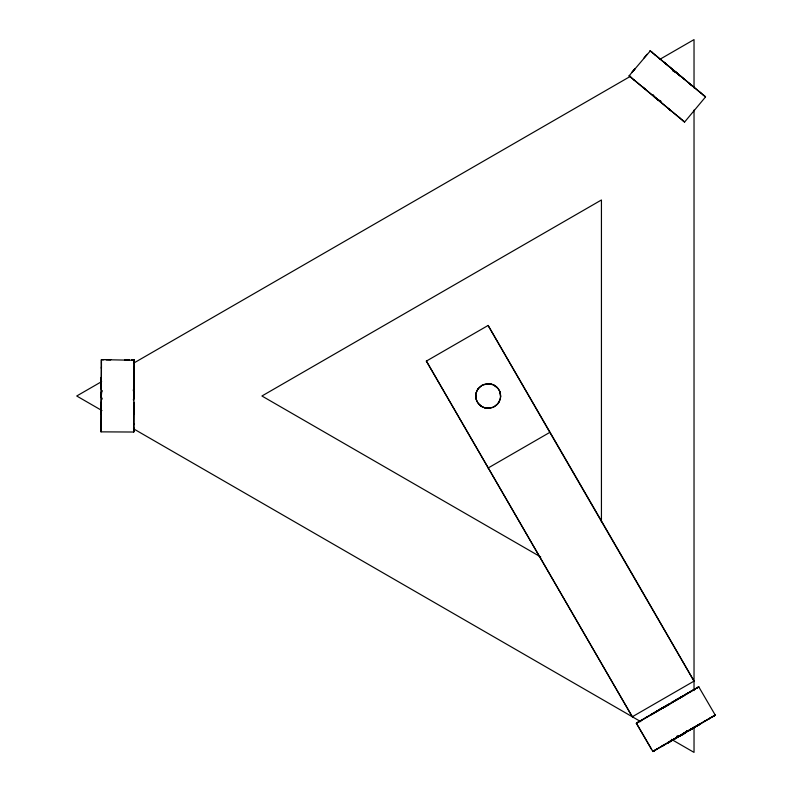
<?xml version="1.0" encoding="UTF-8"?>
<svg xmlns="http://www.w3.org/2000/svg" width="792" height="792" viewBox="0 0 792 792"><rect width="100%" height="100%" fill="white"/><g stroke="black" fill="none" stroke-linecap="round" stroke-linejoin="round"><path stroke-width="1.19" d="M101.02 429.947L101.02 429.323M101.02 428.333L101.029 431.105M101.129 414.216L101.129 412.503L101.148 413.543M101.317 388.308L101.346 377.497M101.455 363.142L101.435 359.618L103.782 359.608L101.445 359.598L101.416 360.825M133.739 430.125L133.739 428.512M133.898 410.058L133.858 414.414M134.066 378.319C134.036 380.655 134.056 375.26 134.066 378.319L134.046 377.645M134.165 363.33L134.165 360.687M101.02 428.611L101.158 403.158M101.129 412.602L101.129 410.503M101.445 367.448L101.445 364.518M101.445 365.33L101.455 362.885M133.739 428.799L133.749 424.611M133.838 412.78L133.848 410.682M134.056 381.14L134.066 379.041M134.155 367.627L134.165 363.063M101.386 380.833L101.445 366.478M133.749 424.661L133.799 412.107M133.789 413.503L133.878 403.336M134.026 388.496L134.056 381.041M134.105 381.021L134.125 376.339M134.115 377.21L134.155 366.666M101.089 410.325L101.247 381.952M101.227 409.583L101.386 380.13M133.808 410.503L134.105 380.308M101.237 389.397L101.346 367.557M101.129 423.888L101.237 402.069M134.066 377.784L134.066 367.745M133.917 413.285L133.947 402.247M133.957 389.575L133.996 377.101M133.838 424.076L133.917 412.929M101.297 381.586L101.317 378.566M101.346 368.409L101.396 362.568M101.109 425.839L101.129 423.73M101.158 412.889L101.178 409.87M101.089 428.492L101.109 425.472M134.056 368.587L134.105 362.746M134.006 381.774L134.036 378.754M133.799 428.67L133.838 423.908M133.868 413.077L133.878 412.246M101.317 378.972L101.326 377.923M101.386 363.241L101.406 361.32M101.089 427.64L101.029 431.858L133.749 432.026L133.739 429.907M134.105 363.429L134.135 360.439M133.808 427.819L133.769 431.452M133.878 412.672L133.858 414.186M101.406 361.578L101.425 360.251M101.326 378.101L101.346 377.249M101.069 430.046L101.059 430.739M101.148 413.998L101.148 413.365M134.125 361.756L134.125 361.241M133.779 430.234L133.749 432.046L133.769 431.274M134.125 361.013L134.155 359.796L131.819 359.766L134.155 359.786L134.165 360.34M101.059 431.095L101.029 431.838M134.145 360.281L101.445 359.618M500.574 396.693L500.247 393.129L500.574 396.693A42.758 16.681 -30.2 0 1 500.168 398.921M101.792 390.545L101.326 392.951A16.464 16.464 0 0 0 101.208 393.852L101.277 396.653L101.792 390.545A16.464 16.464 0 0 0 101.693 398.574M133.442 399.633L134.016 396.841A16.464 16.464 0 0 0 134.076 395.941L133.403 390.05M133.551 399.247L134.105 395.03L133.501 390.387M476.22 392.733L477.774 389.317L477.447 389.842M500.148 399.267L497.99 403.534M498.92 402.158L498.208 403.247M477.962 389.04L478.388 388.466M478.17 388.753L482.041 385.328L487.892 383.714M644.035 57.866L647.024 54.272M683.773 121.344L684.615 122.027L705.563 96.891L703.603 95.248M684.328 733.323L682.338 734.57A16.474 16.474 0 0 1 681.526 734.956L687.436 730.59M497.752 403.831L493.456 407.118L488.486 408.286M687.208 730.858L684.724 733.085M712.265 716.988L715.265 715.136L698.782 686.872L696.92 688.04M636.372 723.254L639.015 721.611M637.916 722.274L636.382 723.235L652.865 751.499L655.489 749.875M698.752 686.902L683.714 695.871M711.879 716.998L715.255 715.126L698.564 725.086M670.477 703.504L665.052 706.692L665.636 706.276M665.052 706.692L667.438 705.207A16.474 16.474 0 0 1 668.24 704.811M652.38 713.879L651.43 714.483L652.113 714.117M653.935 750.945L652.856 751.519L654.39 750.539M700.078 724.007L699.257 724.512M651.529 714.404L652.529 713.879M666.032 706.009L667.854 705.058M651.717 714.285L654.4 712.671M699.821 724.165L697.851 725.353M682.773 696.247L683.724 695.643L679.724 698.069M668.854 742.144L667.913 742.728L669.002 742.144M638.402 721.987L640.411 720.779M652.608 713.74L653.776 713.038M682.546 696.386L681.377 697.089M654.875 750.252L660.874 746.678M669.082 742.005L670.26 741.302M699.019 724.65L698.108 725.195M639.609 721.264L642.411 719.582M656.083 749.519L657.578 748.628M654.133 712.83L657.202 711.018M670.606 741.094L672.24 740.124M670.883 740.936L667.913 742.728L670.131 741.51M697.504 725.561L691.713 728.977M710.464 718.067L709.187 718.829M644.391 718.413L642.124 719.76M690.773 691.703L691.277 691.406M644.114 718.582L660.142 709.157M646.044 717.433L647.212 716.75M677.962 699.108L679.843 697.999M687.456 693.673L688.614 692.98M661.954 746.034L663.686 745.015M660.587 746.846L665.537 743.926M671.913 740.322L673.675 739.283M651.004 714.513L652.351 713.731M659.924 709.414L656.598 711.374M657.716 710.711L658.251 710.394M675.903 700.326L678.556 698.752M682.971 696.307L684.733 695.267M665.32 744.054L668.824 741.985M676.398 737.679L674.19 738.976M673.071 739.629L674.358 738.877M662.211 708.078L663.726 707.187M659.261 709.8L660.706 708.949M660.498 709.078L662.874 707.682M671.428 702.94L673.477 701.742M674.071 701.395L675.239 700.712M676.101 700.336L683.06 696.257M670.19 741.183L676.615 737.421M667.983 742.48L670.784 740.837M675.734 738.065L677.19 737.213M676.972 737.342L680.199 735.451M687.902 731.204L690.921 729.442M690.545 729.66L692.376 728.591M692.574 728.6L698.881 724.908M661.795 708.187L668.765 704.128M659.568 709.493L663.072 707.444M663.478 707.325L672.616 702.009M668.171 704.969L671.111 703.246M671.824 702.831L673.715 701.732M674.655 701.177L676.536 700.078M681.219 734.738L685.238 732.382M676.041 737.758L686.119 731.996M679.952 735.59L680.556 735.243M683.437 733.808L685.723 732.481M684.644 733.234L691.139 729.432M690.188 729.986L693.02 728.343M671.567 702.494L677.308 699.158M662.548 708.117L665.082 706.642M658.697 710.473L660.102 709.662M660.845 709.226L661.587 708.8M662.221 708.424L664.052 707.365M690.901 729.095L693.782 727.422M684.209 732.986L691.941 728.491M679.021 736.382L680.516 735.521M675.18 738.738L683.922 733.55M680.279 735.778L681.437 735.095L679.14 735.917L681.437 735.095M680.17 697.504L686.367 693.911M681.071 696.98L671.893 702.425M651.232 714.8L655.905 712.097M663.26 707.702L654.657 712.671M656.657 711.662L659.439 710.048M698.91 724.442L707.474 719.512M690.565 729.412L699.435 724.145M688.377 730.689L690.792 729.284M667.715 743.064L670.378 741.52M679.734 735.966L671.131 740.936M669.626 741.956L675.923 738.312M101.673 381.595L76.725 396L101.98 410.583M133.531 363.201L630.64 76.2M659.736 59.4L694.03 39.6L694.03 87.862M426.373 361.093L488.11 325.453L632.303 574.2L694.03 681.12L632.303 716.76L426.373 361.093L632.303 716.76M488.11 468.013L549.836 432.373L694.03 681.12M685.644 694.327L691 691.248M676.596 699.702L677.13 699.395M675.487 700.346L679.427 698.069M647.361 717.037L650.489 715.235M651.143 714.849L651.806 714.473M693.406 727.769L695.901 726.333M691.961 728.61L694.129 727.353M668.28 742.738L652.875 751.509M689.921 691.871L692.96 690.119M679.11 698.247L680.793 697.287M687.604 693.198L688.198 692.861M646.302 717.641L639.114 721.76M695.594 726.512L697.277 725.551M704.078 721.462L704.672 721.116M662.102 746.302L663.844 745.302M692.01 690.664L694.337 689.337M706.949 719.809L709.444 718.384M693.851 689.614L695.831 688.486M681.16 697.079L681.823 696.703M680.496 697.455L682.387 696.386M710.325 717.879L711.523 717.196M709.018 718.621L712.305 716.75M696.98 725.719L700.128 723.947L699.108 724.512M698.297 724.967L698.861 724.64M695.406 688.733L698.712 686.931L696.386 688.179M682.199 696.485L683.704 695.653L682.625 696.247M652.341 713.988L652.954 713.642M639.015 721.809L637.669 722.571M655.489 750.073L654.143 750.836M713.156 716.275L713.909 715.849M638.005 722.383L636.372 723.264L651.658 749.509M637.461 722.68L636.451 723.225M714.374 715.592L715.216 715.146M678.348 736.105L676.764 736.372L677.952 736.184M486.545 383.823L487.575 383.734M489.832 408.177L488.803 408.266M488.189 383.764A12.345 12.345 0 0 1 500.643 396A12.345 12.345 0 0 1 488.189 408.246A12.345 12.345 0 0 1 475.735 396A12.345 12.345 0 0 1 488.189 383.754L493.287 384.803L497.505 387.882L495.624 386.169M488.189 408.286L484.674 407.781L481.229 406.167M487.763 408.276L484.338 407.682M488.615 383.724L492.04 384.318M661.023 101.317L660.053 100.93L660.696 101.198A16.464 16.464 0 0 1 652.747 94.743M672.557 70.478L678.506 74.418M673.834 71.032L676.813 72.884A16.434 16.434 0 0 1 678.467 74.458L679.586 75.686A16.464 16.464 0 0 0 672.517 70.528M493.842 385.07L495.386 386.001M540.738 556.974L261.924 396L601.435 199.98L601.435 521.928M133.462 428.759L640.817 721.68M671.398 739.332L694.03 752.4L694.03 727.204M480.744 405.831L478.873 404.118A79.378 31.027 -30 0 1 476.626 400.445L476.428 399.93L476.616 400.445M650.291 50.906L629.096 75.834L629.521 76.19M631.59 77.883L629.096 75.834L630.986 77.428M642.817 87.239L645.163 89.189M684.446 121.899L682.536 120.315M651.747 52.104L650.044 50.698L650.44 51.044M705.306 96.683L704.85 96.317M666.438 64.36L663.577 61.974M705.375 96.743L700.653 92.852M642.728 87.169L643.51 87.833M670.992 110.702L670.418 110.227M691.347 85.081L692.159 85.744L689.218 83.279M651.331 51.757L684.783 79.576M664.092 62.39L666.092 64.043M689.486 83.536L691.475 85.189M703.246 94.99L703.959 95.584M631.363 77.695L634.095 79.962M668.557 108.682L670.062 109.93M669.992 109.88L670.557 110.335M679.734 117.998L682.813 120.552M655.014 54.806L677.041 73.111M666.003 63.964L676.932 73.052M678.259 74.21L700.94 93.08M633.956 79.844L656.39 98.515M657.33 99.356L682.991 120.661M678.388 116.889L680.011 118.236M676.14 72.359L699.88 92.139M679.328 117.602L634.382 80.269M699.841 92.1L703.92 95.505M651.539 51.965L655.618 55.381M630.62 77.121L634.699 80.527M643.342 87.694L645.51 89.506M668.21 108.365L670.982 110.682M651.915 52.282L650.242 50.876M682.684 120.394L684.585 122.008M478.873 404.118L481.477 406.336A56.509 22.087 -30 0 0 482.536 406.93M678.516 74.448L679.586 75.686M653.182 95.337L654.736 97.228L652.954 95M488.11 325.453L549.836 432.373M500.108 392.594L499.752 391.555L500.188 392.852M476.259 399.406L475.794 395.307L476.348 399.673M101.841 399.406L101.307 396.653L101.742 399.069M134.155 359.796L134.165 360.805M101.029 431.274L101.02 430.759M694.03 110.058L694.03 690.624M133.343 389.674A16.464 16.464 0 0 1 133.383 400.01M475.745 395.337A42.738 16.741 -29.8 0 1 476.121 392.773M497.475 387.902A79.378 31.017 -29.9 0 1 499.772 391.545M687.555 730.541A16.464 16.464 0 0 1 676.576 736.718M665.141 706.9A16.464 16.464 0 0 1 668.725 704.999M635.065 68.637L632.075 72.23L635.065 68.637M129.482 359.756L124.809 359.736L129.482 359.756M110.791 359.657L106.118 359.627L110.791 359.657M659.419 100.633L655.37 97.832A16.434 16.434 0 0 1 654.736 97.198L659.419 100.633"/></g></svg>
